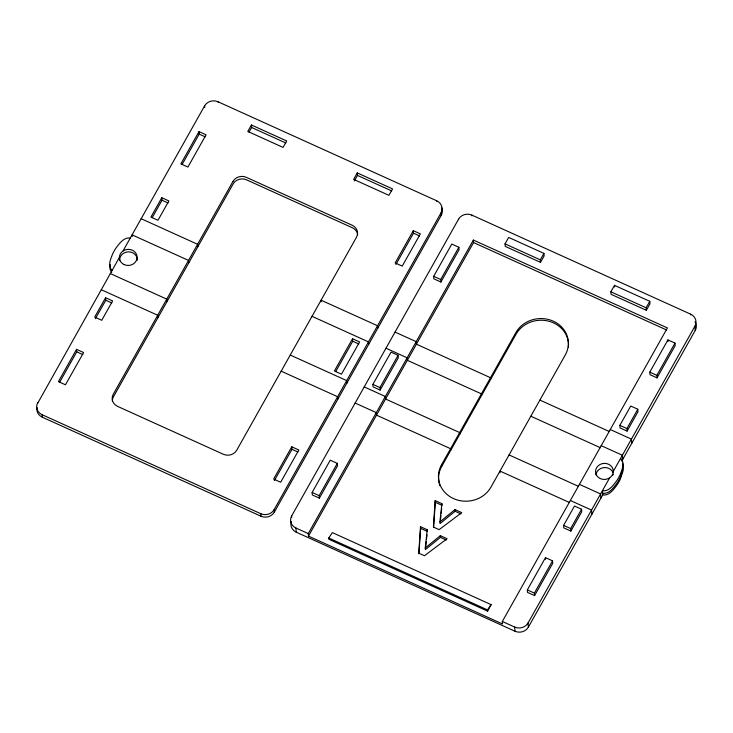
<?xml version="1.0" encoding="UTF-8"?>
<svg xmlns="http://www.w3.org/2000/svg" width="733" height="733" viewBox="0 0 733 733"><rect width="100%" height="100%" fill="white"/><g stroke="black" fill="none" stroke-linecap="round" stroke-linejoin="round"><path stroke-width="1.1" d="M420.495 526.706L420.623 528.374L427.376 531.434L427.247 529.757L420.495 526.706L418.745 553.14L424.471 555.733L447.066 538.737L440.313 535.676L425.25 547.963L425.378 549.64L440.441 537.353L440.313 535.676M418.946 553.717L420.623 528.374M435.164 500.621L435.292 502.288L442.045 505.349L441.917 503.672L435.164 500.621L433.414 527.054L439.14 529.647L461.735 512.651L454.982 509.591L439.919 521.878L440.047 523.554L455.111 511.267L454.982 509.591M433.615 527.632L435.292 502.288M425.25 547.963L427.247 529.757M425.754 546.222L426.249 541.678M426.505 539.396L427 534.843M439.919 521.878L441.917 503.672M440.423 520.137L440.918 515.592M441.174 513.311L441.669 508.757M110.197 264.411L110.087 269.579L111.718 272.502M37.786 403.068L119.378 257.439M123.007 250.988L204.644 105.827A9.923 8.998 -4.4 0 1 217.994 101.759L436.749 200.805A9.923 8.998 -4.4 0 1 441.028 212.863L441.22 215.374L274.325 512.147A9.923 8.998 -4.4 0 1 260.975 516.215L42.23 417.169A9.923 8.998 -4.4 0 1 37.035 407.484M76.553 349.339L58.411 381.6L65.466 384.798L83.608 352.536L76.553 349.339L76.745 351.849L59.703 382.159M105.579 297.726L94.694 317.087L101.75 320.284L112.635 300.924L105.579 297.726L105.772 300.237L95.427 318.626M161.81 197.727L150.925 217.087L157.98 220.285L168.865 200.924L161.81 197.727L162.002 200.237L152.207 217.655M199 131.601L180.859 163.862L187.914 167.06L206.055 134.799L199 131.601L199.193 134.112L182.151 164.412M251.419 124.986L247.791 131.436L283.066 147.406L286.695 140.956L251.419 124.986L251.611 127.487L249.018 132.096M357.264 172.915L353.636 179.365L388.911 195.335L392.54 188.885L357.264 172.915L357.457 175.416L354.341 180.95M291.771 446.8L273.629 479.052L280.684 482.25L298.826 449.989L291.771 446.8L291.963 449.302L274.371 480.582M352.536 338.728L334.404 370.99L341.459 374.187L359.601 341.926L352.536 338.728L352.738 341.239L335.696 371.549M413.311 230.666L395.169 262.927L402.225 266.125L420.366 233.864L413.311 230.666L413.504 233.176L395.912 264.457M274.325 512.147L274.133 509.637L441.028 212.863M291.752 517.26L291.652 515.95L458.546 219.185A9.923 8.998 -4.4 0 1 471.896 215.108L690.642 314.164A9.923 8.998 -4.4 0 1 694.93 326.222L695.25 330.4L621.786 461.048M312.121 492.448L330.253 460.187L337.317 463.384L337.51 465.895L319.368 498.147L312.313 494.958L312.121 492.448L319.176 495.645L319.368 498.147M372.886 384.385L391.028 352.124L398.083 355.322L398.276 357.832L380.134 390.084L373.079 386.887L372.886 384.385L379.941 387.574L380.134 390.084M433.661 276.323L451.803 244.062L458.858 247.259L459.05 249.761L440.909 282.022L433.854 278.824L433.661 276.323L440.716 279.511L440.909 282.022M319.176 495.645L337.317 463.384M379.941 387.574L398.083 355.322M440.716 279.511L458.858 247.259M308.281 533.606L473.362 240.058L667.415 327.926L502.334 621.474L502.526 623.975L308.474 536.116L308.281 533.606L295.93 528.007A9.923 8.998 -4.4 0 1 291.652 515.95M308.474 536.116L473.555 242.568L473.362 240.058M505.019 243.878L508.647 237.428L543.932 253.398L544.124 255.909L540.496 262.359L505.22 246.389L505.019 243.878L540.303 259.849L540.496 262.359M540.303 259.849L543.932 253.398M441.523 464.823L515.904 332.562A27.781 25.179 -4.4 0 1 553.296 321.173A27.781 25.179 -4.4 0 1 565.299 354.937L490.918 487.188A27.781 25.179 -4.4 0 1 453.525 498.587A27.781 25.179 -4.4 0 1 441.523 464.823L441.651 466.5A27.781 25.179 -4.4 0 0 439.91 485.741M441.651 466.5L516.032 334.239A27.781 25.179 -4.4 0 1 548.577 321.146A27.781 25.179 -4.4 0 1 568.368 347.506M610.864 291.807L614.492 285.357L649.777 301.327L649.969 303.838L646.341 310.288L611.065 294.318L610.864 291.807L646.149 307.778L646.341 310.288M646.149 307.778L649.777 301.327M487.601 611.157L491.156 604.505L487.509 609.902L487.601 611.157L328.833 539.259L328.741 538.004L332.388 532.616L491.229 604.698M527.339 589.9L545.48 557.639L552.535 560.837L552.728 563.347L534.586 595.599L527.531 592.411L527.339 589.9L534.394 593.098L534.586 595.599M563.613 525.387L574.498 506.027L581.553 509.224L581.755 511.735L570.87 531.086L563.805 527.888L563.613 525.387L570.677 528.575L570.87 531.086M619.852 425.387L630.737 406.027L637.792 409.225L637.985 411.735L627.1 431.086L620.045 427.889L619.852 425.387L626.907 428.576L627.1 431.086M649.786 372.162L667.928 339.901L674.983 343.099L675.175 345.6L657.034 377.861L649.979 374.664L649.786 372.162L656.841 375.351L657.034 377.861M534.394 593.098L552.535 560.837M570.677 528.575L581.553 509.224M626.907 428.576L637.792 409.225M656.841 375.351L674.983 343.099M291.294 521.667A9.923 8.998 -4.4 0 0 296.251 532.195L515.006 631.241A9.923 8.998 -4.4 0 0 528.356 627.173L528.035 622.995L609.673 477.834M613.301 471.383A8.878 8.045 -4.4 0 0 600.08 464.456A8.878 8.045 -4.4 0 0 599.906 478.392A8.878 8.045 -4.4 0 0 613.301 471.383L694.93 326.222M612.586 475.497L613.264 474.288M528.356 627.173L602.737 494.912L602.416 490.734C608.811 491.907 613.374 485.118 616.774 480.683A49.184 44.576 -4.4 0 0 620.072 474.81C621.923 470.036 625.46 462.45 620.558 458.473M130.263 238.088C123.859 236.906 119.305 243.695 115.906 248.139A49.184 44.576 -4.4 0 0 112.607 254.003C110.747 258.786 107.22 266.363 112.122 270.34M602.608 493.245C609.004 494.418 613.567 487.628 616.966 483.194A49.184 44.576 -4.4 0 0 620.265 477.32L622.867 469.432L622.711 463.293M602.737 494.912C609.141 496.094 613.695 489.305 617.094 484.861A49.184 44.576 -4.4 0 0 620.393 478.997L623.004 471.099L622.839 464.969M251.611 127.487L285.852 142.999M357.457 175.416L391.697 190.928M473.555 242.568L666.563 329.96M199.193 134.112L205.24 136.851M413.504 233.176L419.551 235.916M162.002 200.237L168.049 202.977M395.05 332.086L416.216 341.67L416.408 344.18L490.505 377.724L490.634 379.401M610.268 429.538L631.434 439.122L631.764 443.3M141.148 218.727L197.598 244.291L197.791 246.801M539.9 400.09L609.425 431.572M385.979 348.212L407.145 357.796L407.337 360.306L481.434 393.859L481.563 395.527M601.197 445.664L622.372 455.248L622.693 459.435M312.02 316.335L368.47 341.899L368.662 344.409M530.829 416.225L600.354 447.707M352.738 341.239L358.785 343.979M364.209 386.923L385.384 396.507L385.576 399.018L459.664 432.562L459.793 434.238M579.427 484.376L600.602 493.96L600.923 498.138M110.307 273.565L166.757 299.128L166.959 301.639M290.25 355.047L346.7 380.61L346.892 383.112M509.059 454.927L578.584 486.41M355.139 403.049L376.313 412.633L376.505 415.144L450.593 448.697L450.722 450.364M570.356 500.502L591.531 510.086L591.852 514.273M101.236 289.7L157.696 315.254L157.888 317.765M281.179 371.173L337.629 396.736L337.821 399.247M569.514 502.545L499.988 471.062L500.117 472.73M105.772 300.237L111.819 302.976M455.111 511.267L460.901 513.888M76.745 351.849L82.792 354.589M291.963 449.302L298.01 452.041M440.441 537.353L446.232 539.974M328.741 538.004L487.509 609.902M502.334 621.474L514.676 627.063A9.923 8.998 -4.4 0 0 528.035 622.995M37.75 402.6A9.923 8.998 -4.4 0 0 42.028 414.658L260.783 513.705A9.923 8.998 -4.4 0 0 274.133 509.637M690.642 314.164L690.706 314.943M667.928 339.901L668.056 341.569M614.492 285.357L614.63 287.024M545.48 557.639L545.609 559.316M514.676 627.063L515.006 631.241M471.896 215.108L471.96 215.896M458.546 219.185L458.583 219.708M436.749 200.805L436.786 201.282M377.733 328.274L377.541 325.764L321.091 300.209L321.219 301.877M295.93 528.007L296.251 532.195M260.783 513.705L260.975 516.215M217.994 101.759L218.031 102.226M204.644 105.827L204.764 107.394M188.72 262.927L188.528 260.417L132.077 234.862L132.206 236.53M42.028 414.658L42.23 417.169M595.92 474.902A8.878 8.045 -4.4 0 1 603.58 467.627A8.878 8.045 -4.4 0 1 613.035 472.602M695.058 321.842A9.923 8.998 -4.4 0 1 695.25 330.4M119.598 260.627A8.878 8.045 -4.4 0 1 128.339 251.868A8.878 8.045 -4.4 0 1 137.309 260.197M441.486 207.641A9.923 8.998 -4.4 0 1 441.22 215.374M357.695 234.752A9.923 8.998 -4.4 0 0 352.371 227.752L246.526 179.823A9.923 8.998 -4.4 0 0 233.167 183.901L113.441 396.8A9.923 8.998 -4.4 0 0 112.341 400.951M232.975 181.39L113.248 394.29A9.923 8.998 -4.4 0 0 117.527 406.348L223.373 454.277A9.923 8.998 -4.4 0 0 236.732 450.209L356.458 237.3A9.923 8.998 -4.4 0 0 352.179 225.242L246.334 177.322A9.923 8.998 -4.4 0 0 232.975 181.39M124.234 264.64A8.878 8.045 -4.4 0 0 137.108 256.862A8.878 8.045 -4.4 0 0 123.41 250.732A8.878 8.045 -4.4 0 0 124.234 264.64"/></g></svg>
